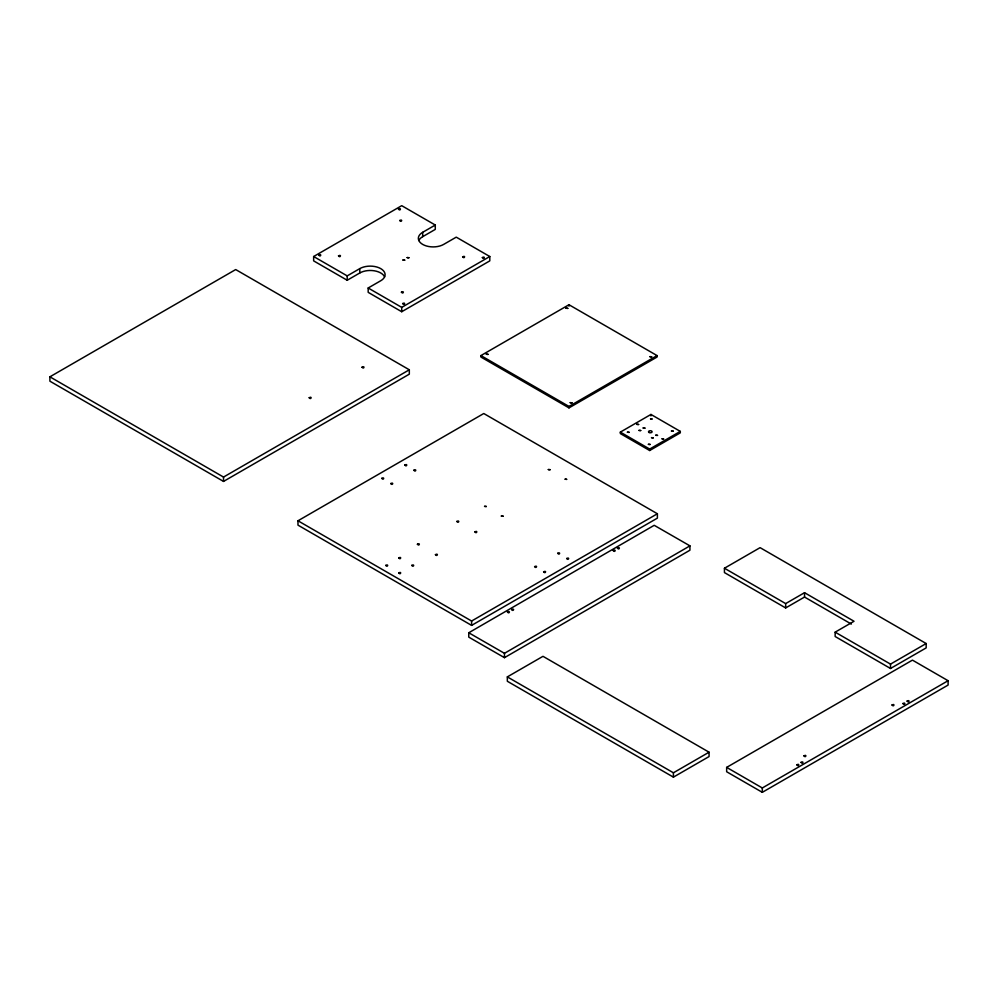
<?xml version="1.0" encoding="UTF-8"?>
<svg xmlns="http://www.w3.org/2000/svg" width="998" height="998" viewBox="0 0 998 998"><rect width="100%" height="100%" fill="white"/><g stroke="black" fill="none" stroke-linecap="round" stroke-linejoin="round"><path stroke-width="1.5" d="M468.761 632.769L654.214 525.31L689.93 545.856L689.93 550.21L504.464 657.67L468.761 637.123L468.761 632.769L504.464 653.316L689.93 545.856M49.9 376.82L235.69 269.56L409.317 369.796L409.317 374.163L223.527 481.423L49.9 381.186L49.9 376.82L223.527 477.069L409.317 369.796M384.592 276.82A14.833 8.558 0 0 0 359.779 272.978L347.204 280.251L313.646 260.877L313.646 256.523L401.72 205.675L435.278 225.037L435.278 229.403L422.69 236.663A14.833 8.558 0 0 0 418.861 240.506M313.646 256.523L347.204 275.885L359.779 268.624A14.833 8.558 0 0 1 380.749 268.624A14.833 8.558 0 0 1 380.749 280.737L368.175 287.998L368.175 292.352L401.72 311.725L489.793 260.877L489.793 256.523L456.248 237.15L443.661 244.41A14.833 8.558 0 0 1 422.69 244.41A14.833 8.558 0 0 1 422.69 232.309L435.278 225.037M368.175 287.998L401.72 307.372L489.793 256.523M480.911 355.587L568.985 304.739L657.058 355.587L657.058 357.034L568.985 407.883L480.911 357.034L480.911 355.587L568.985 406.436L657.058 355.587M297.978 520.781L483.768 413.521L657.395 513.758L657.395 518.124L471.605 625.384L297.978 525.135L297.978 520.781L471.605 621.03L657.395 513.758M620.332 432.122L650.945 414.444L680.299 431.386L680.299 432.845L649.686 450.522L620.332 433.569L620.332 432.122L649.686 449.063L680.299 431.386M507.333 676.894L542.987 656.322L709.067 752.205L709.067 756.559L673.413 777.143L507.333 681.26L507.333 676.894L673.413 772.789L709.067 752.205M724.436 568.236L760.089 547.653L926.169 643.535L926.169 647.902L890.515 668.485L835.151 636.524L835.151 632.158L854.026 621.267L804.538 592.687L785.663 603.59L724.436 568.236L724.436 572.59L785.663 607.944L804.538 597.054L851.356 624.074M835.151 632.158L890.515 664.119L926.169 643.535M726.656 767.387L912.446 660.127L948.1 680.711L948.1 685.065L762.31 792.325L726.656 771.753L726.656 767.387L762.31 787.971L948.1 680.711M890.515 664.119L890.515 668.485M804.538 592.687L804.538 597.054M785.663 603.59L785.663 607.944M762.31 787.971L762.31 792.325M673.413 772.789L673.413 777.143M650.945 414.444L650.945 415.892M649.686 449.063L649.686 450.522M568.985 304.739L568.985 306.186M568.985 406.436L568.985 407.883M504.464 653.316L504.464 657.67M471.605 621.03L471.605 625.384M422.69 232.309L422.69 236.663M401.72 307.372L401.72 311.725M359.779 268.624L359.779 272.978M347.204 275.885L347.204 280.251M223.527 477.069L223.527 481.423M318.799 255.126C320.533 257.908 322.117 253.093 318.799 255.126M338.509 255.862C340.243 258.632 341.827 253.816 338.509 255.862M309.193 397.715C310.927 400.485 312.511 395.67 309.193 397.715M362.037 367.202C363.771 369.971 365.355 365.168 362.037 367.202M398.476 209.118C400.21 211.9 401.795 207.085 398.476 209.118M399.736 220.508C401.47 223.278 403.055 218.462 399.736 220.508M402.967 260.016L404.714 260.154L402.967 260.016M407.159 257.596L408.906 257.733L407.159 257.596M401.421 292.177C403.155 294.946 404.726 290.144 401.421 292.177M402.681 303.554C404.402 306.336 405.986 301.521 402.681 303.554M381.76 478.354C383.481 481.123 385.066 476.32 381.76 478.354M390.767 483.556C392.501 486.338 394.085 481.523 390.767 483.556M404.826 465.031C406.548 467.812 408.132 462.997 404.826 465.031M385.739 565.404C387.474 568.174 389.058 563.359 385.739 565.404M413.833 470.245C415.567 473.015 417.152 468.199 413.833 470.245M462.648 256.823C464.382 259.592 465.966 254.789 462.648 256.823M398.738 557.894C400.472 560.664 402.057 555.861 398.738 557.894M398.738 572.902C400.472 575.684 402.057 570.868 398.738 572.902M411.737 565.404C413.471 568.174 415.056 563.359 411.737 565.404M482.358 257.546C484.092 260.328 485.677 255.513 482.358 257.546M417.401 544.209C419.135 546.991 420.719 542.176 417.401 544.209M435.44 554.626C437.174 557.395 438.746 552.593 435.44 554.626M486.338 354.24L488.097 354.377L486.338 354.24M456.822 521.455C458.556 524.224 460.14 519.409 456.822 521.455M474.861 531.859C476.595 534.641 478.179 529.826 474.861 531.859M484.579 506.36L486.338 506.497L484.579 506.36M501.358 516.053L503.104 516.178L501.358 516.053M566.028 308.232L567.775 308.37L566.028 308.232M507.458 612.011C509.192 614.78 510.776 609.965 507.458 612.011M511.65 609.578C513.384 612.36 514.968 607.545 511.65 609.578M548.326 469.559L550.085 469.696L548.326 469.559M570.22 402.668L571.966 402.805L570.22 402.668M534.629 566.615C536.35 569.384 537.934 564.569 534.629 566.615M543.636 571.817C545.37 574.586 546.954 569.783 543.636 571.817M565.105 479.24L566.852 479.377L565.192 479.115M557.695 553.291C559.416 556.061 561.001 551.258 557.695 553.291M566.702 558.506C568.436 561.275 570.02 556.46 566.702 558.506M627.443 432.221L629.189 432.359L627.443 432.221M649.91 356.66L651.657 356.797L649.91 356.66M636.874 424.35L638.62 424.487L636.874 424.35M638.97 430.412L640.716 430.537L638.97 430.412M613.234 550.547C614.955 553.329 616.539 548.513 613.234 550.547M643.161 427.992L644.92 428.117L643.161 427.992M617.425 548.127C619.159 550.908 620.731 546.093 617.425 548.127M650.509 418.911L652.255 419.035L650.596 418.786M648.413 444.335L650.16 444.459L648.413 444.335M651.557 437.673L653.303 437.81L651.557 437.673M655.748 435.253L657.495 435.39L655.748 435.253M662.036 438.883L663.782 439.02L662.123 438.758M671.479 431.011L673.226 431.148L671.479 431.011M796.816 764.792C798.537 767.562 800.122 762.759 796.816 764.792M801.007 762.372C802.741 765.142 804.313 760.326 801.007 762.372M803.939 755.835C805.673 758.605 807.257 753.789 803.939 755.835M892.012 704.987C893.746 707.757 895.331 702.941 892.012 704.987M902.916 703.528C904.65 706.31 906.234 701.494 902.916 703.528M907.107 701.107C908.841 703.889 910.425 699.074 907.107 701.107M649.062 432.483A1.784 1.023 0 0 0 652.031 432.022A1.784 1.023 0 0 0 649.86 430.762A1.784 1.023 0 0 0 649.062 432.483"/></g></svg>
